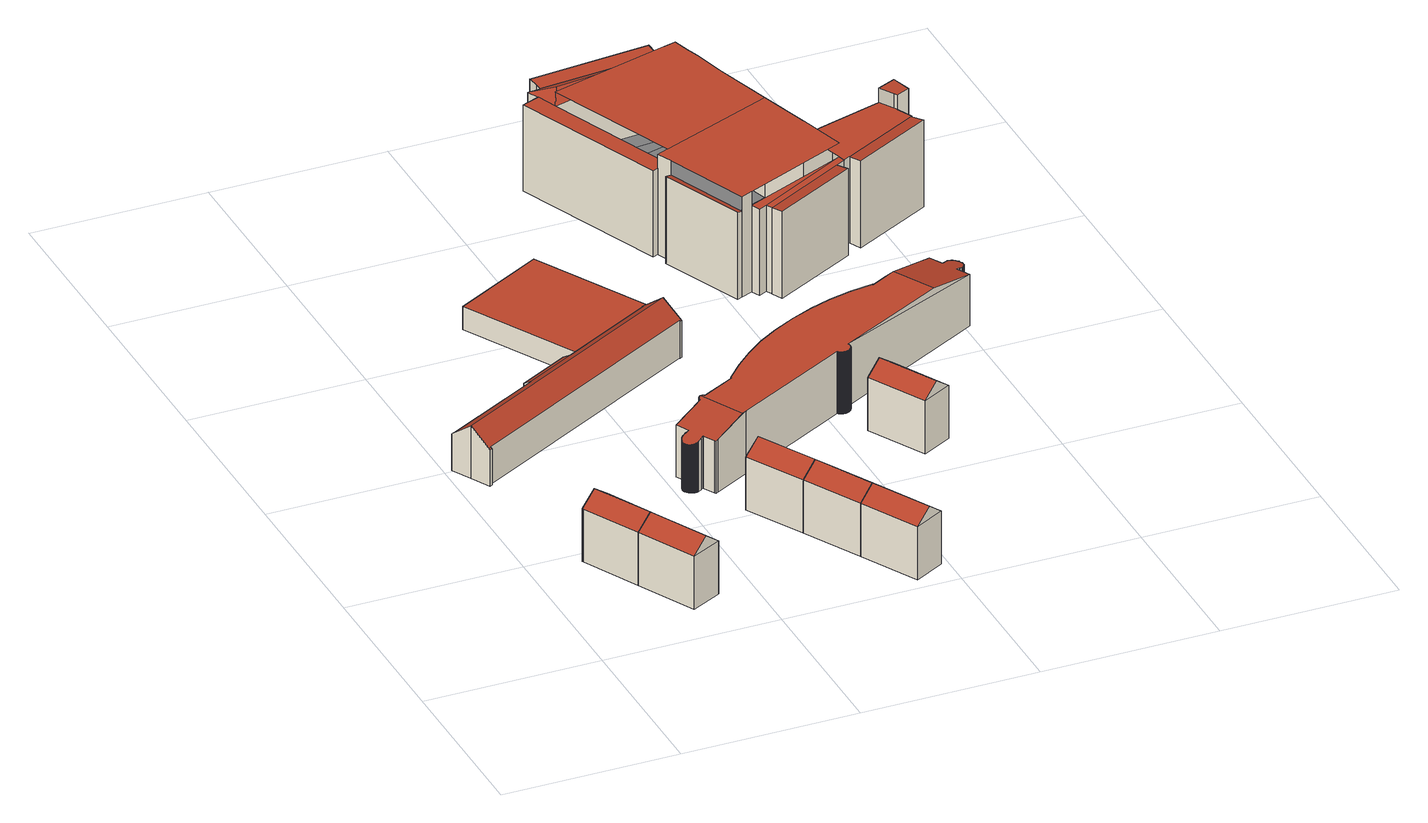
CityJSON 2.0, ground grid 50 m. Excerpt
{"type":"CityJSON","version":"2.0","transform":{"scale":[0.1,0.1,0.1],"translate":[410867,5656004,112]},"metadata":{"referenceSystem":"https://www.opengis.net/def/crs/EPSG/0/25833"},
"CityObjects":{
"building1":{"type":"Building","attributes":{"Dachtyp_tdc":"tdcGableRoof","Gemeindeschluessel":14612000,"Dachneigung":37.23,"QualitaetDacherkennung":84,"Geometrietyp2DReferenz":"3000","measuredHeight":19.58,"function":"31001_9998","roofType":"3100"},"geometry":[{"type":"Solid","lod":"2","boundaries":[[[[0,1,2,3]],[[1,4,5,2]],[[4,6,7,5]],[[6,8,9,7]],[[8,10,11,9]],[[10,12,13,11]],[[12,0,3,13]],[[8,6,4,1]],[[1,0,12,10,8]],[[3,2,5,7,9,11,13]]]],"semantics":{"surfaces":[{"type":"WallSurface"},{"type":"RoofSurface"},{"type":"GroundSurface"}],"values":[[0,0,0,0,0,0,0,1,1,2]]}}]},
"building2":{"type":"Building","attributes":{"Dachtyp_tdc":"tdcGableRoof","Gemeindeschluessel":14612000,"Dachneigung":37.39,"QualitaetDacherkennung":88,"Geometrietyp2DReferenz":"3000","measuredHeight":19.59,"function":"31001_9998","roofType":"3100"},"geometry":[{"type":"Solid","lod":"2","boundaries":[[[[6,14,15,7]],[[14,16,17,15]],[[16,10,11,17]],[[10,6,7,11]],[[16,14,18]],[[6,10,8]],[[14,6,8,18]],[[10,16,18,8]],[[7,15,17,11]]]],"semantics":{"surfaces":[{"type":"WallSurface"},{"type":"RoofSurface"},{"type":"GroundSurface"}],"values":[[0,0,0,0,0,0,1,1,2]]}}]},
"building3":{"type":"Building","attributes":{"name":"Dresden International School","Gemeindeschluessel":14612000,"Geometrietyp2DReferenz":"3000","function":"31001_3021","roofType":"9999"},"children":["building3-1","building3-2"]},
"building3-1":{"type":"BuildingPart","attributes":{"Dachtyp_tdc":"tdcPolyFlatRoof","Dachneigung":31.01,"QualitaetDacherkennung":70,"Geometrietyp2DReferenz":"3000","measuredHeight":11.29,"roofType":"2100"},"parents":["building3"],"geometry":[{"type":"MultiSurface","lod":"2","boundaries":[[[19,20,21,22]],[[23,24,25,26]],[[23,19,22,24]],[[23,26,20,19]],[[22,21,25,24]]],"semantics":{"surfaces":[{"type":"WallSurface"},{"type":"RoofSurface"},{"type":"GroundSurface"}],"values":[0,0,0,1,2]}}]},
"building3-2":{"type":"BuildingPart","attributes":{"Dachtyp_tdc":"tdcGableRoof","Dachneigung":36.95,"QualitaetDacherkennung":91,"Geometrietyp2DReferenz":"3000","measuredHeight":15.61,"roofType":"3100"},"parents":["building3"],"geometry":[{"type":"MultiSurface","lod":"2","boundaries":[[[27,28,29,30]],[[28,31,32,29]],[[31,33,34,32]],[[33,35,36,34]],[[35,37,38,36]],[[37,39,40,38]],[[39,41,42,40]],[[41,43,44,42]],[[43,26,25,44]],[[20,45,46,21]],[[45,47,48,46]],[[47,49,50,48]],[[49,51,52,50]],[[51,53,54,52]],[[53,55,56,54]],[[55,27,30,56]],[[51,49,47,45,20,26,43,41,39,37,35]],[[35,33,31,28,27,55,53,51]],[[30,29,32,34,36,38,40,42,44,25,21,46,48,50,52,54,56]]],"semantics":{"surfaces":[{"type":"WallSurface"},{"type":"RoofSurface"},{"type":"GroundSurface"}],"values":[0,0,0,0,0,0,0,0,0,0,0,0,0,0,0,0,1,1,2]}}]},
"building4":{"type":"Building","attributes":{"Dachtyp_tdc":"tdcFreeFormRoof","Gemeindeschluessel":14612000,"Dachneigung":37.26,"QualitaetDacherkennung":81,"Geometrietyp2DReferenz":"3000","measuredHeight":19.55,"function":"31001_9998","roofType":"5000"},"geometry":[{"type":"Solid","lod":"2","boundaries":[[[[57,58,59,60]],[[58,61,62,59]],[[61,63,64,62]],[[63,65,66,64]],[[65,57,60,66]],[[65,67,68,58,57]],[[67,63,61,68]],[[65,63,67]],[[61,58,68]],[[60,59,62,64,66]]]],"semantics":{"surfaces":[{"type":"WallSurface"},{"type":"RoofSurface"},{"type":"GroundSurface"}],"values":[[0,0,0,0,0,1,1,0,0,2]]}}]},
"building5":{"type":"Building","attributes":{"Dachtyp_tdc":"tdcFreeFormRoof","Gemeindeschluessel":14612000,"Dachneigung":37.19,"QualitaetDacherkennung":88,"Geometrietyp2DReferenz":"3000","measuredHeight":19.59,"function":"31001_9998","roofType":"5000"},"geometry":[{"type":"Solid","lod":"2","boundaries":[[[[57,65,66,60]],[[65,69,64,66]],[[69,70,71,64]],[[70,72,73,71]],[[72,57,60,73]],[[72,74,75,65,57]],[[74,70,69,75]],[[72,70,74]],[[69,65,75]],[[60,66,64,71,73]]]],"semantics":{"surfaces":[{"type":"WallSurface"},{"type":"RoofSurface"},{"type":"GroundSurface"}],"values":[[0,0,0,0,0,1,1,0,0,2]]}}]},
"building6":{"type":"Building","attributes":{"Dachtyp_tdc":"tdcGableRoof","Gemeindeschluessel":14612000,"Dachneigung":37.07,"QualitaetDacherkennung":88,"Geometrietyp2DReferenz":"3000","measuredHeight":19.57,"function":"31001_9998","roofType":"3100"},"geometry":[{"type":"Solid","lod":"2","boundaries":[[[[76,72,73,77]],[[72,70,71,73]],[[70,78,79,71]],[[78,76,77,79]],[[70,72,80]],[[76,78,81]],[[72,76,81,80]],[[78,70,80,81]],[[77,73,71,79]]]],"semantics":{"surfaces":[{"type":"WallSurface"},{"type":"RoofSurface"},{"type":"GroundSurface"}],"values":[[0,0,0,0,0,0,1,1,2]]}}]},
"building7":{"type":"Building","attributes":{"Dachtyp_tdc":"tdcPolyFlatRoof","Gemeindeschluessel":14612000,"Dachneigung":0,"QualitaetDacherkennung":80,"Geometrietyp2DReferenz":"3000","measuredHeight":6.8,"function":"31001_3211","roofType":"1000"},"geometry":[{"type":"Solid","lod":"2","boundaries":[[[[82,83,84,85]],[[86,87,83,82]],[[87,88,84,83]],[[88,89,85,84]],[[89,86,82,85]],[[89,88,87,86]]]],"semantics":{"surfaces":[{"type":"GroundSurface"},{"type":"WallSurface"},{"type":"RoofSurface"}],"values":[[0,1,1,1,1,2]]}}]},
"building8":{"type":"Building","attributes":{"name":"Volkshochschule","Dachtyp_tdc":"tdcFreeFormRoof","Gemeindeschluessel":14612000,"Dachneigung":0.103,"QualitaetDacherkennung":52,"Geometrietyp2DReferenz":"3000","measuredHeight":18.62,"function":"31001_3021","roofType":"5000"},"geometry":[{"type":"Solid","lod":"2","boundaries":[[[[90,91,92,93]],[[91,94,95,92]],[[94,96,97,95]],[[96,98,99,97]],[[98,100,101,99]],[[100,102,103,101]],[[102,104,105,103]],[[104,106,107,105]],[[106,108,109,107]],[[108,110,111,109]],[[110,112,113,111]],[[112,114,115,113]],[[114,116,117,115]],[[116,118,119,117]],[[118,120,121,119]],[[120,122,123,121]],[[122,124,125,123]],[[124,126,127,125]],[[126,128,129,127]],[[128,130,131,129]],[[130,132,133,131]],[[132,134,135,133]],[[134,136,137,135]],[[136,138,139,137]],[[138,140,141,139]],[[140,142,143,141]],[[142,144,145,143]],[[144,146,147,145]],[[146,148,149,147]],[[148,150,151,149]],[[150,152,153,151]],[[152,154,155,153]],[[154,156,157,155]],[[156,158,159,157]],[[158,160,161,159]],[[160,162,163,161]],[[162,164,165,163]],[[164,166,167,165]],[[166,168,169,167]],[[168,170,171,169]],[[170,172,173,171]],[[172,174,175,173]],[[174,176,177,175]],[[176,178,179,177]],[[178,180,181,179]],[[180,182,183,181]],[[182,184,185,183]],[[184,186,187,185]],[[186,188,189,187]],[[188,190,191,189]],[[190,192,193,191]],[[192,194,195,193]],[[194,196,197,195]],[[196,198,199,197]],[[198,200,201,199]],[[200,202,203,201]],[[202,204,205,203]],[[204,206,207,205]],[[206,208,209,207]],[[208,210,211,209]],[[210,212,213,211]],[[212,214,215,213]],[[214,216,217,215]],[[216,218,219,217]],[[218,220,221,219]],[[220,222,223,221]],[[222,224,225,223]],[[224,226,227,225]],[[226,228,229,227]],[[228,230,231,229]],[[230,232,233,231]],[[232,234,235,233]],[[234,236,237,235]],[[236,238,239,237]],[[238,240,241,239]],[[240,242,243,241]],[[242,244,245,243]],[[244,246,247,245]],[[246,248,249,247]],[[248,250,251,249]],[[250,252,253,251]],[[252,254,255,253]],[[254,256,257,255]],[[256,258,259,257]],[[258,260,261,259]],[[260,262,263,261]],[[262,264,265,263]],[[264,266,267,265]],[[266,268,269,267]],[[268,270,271,269]],[[270,272,273,271]],[[272,274,275,273]],[[274,276,277,275]],[[276,278,279,277]],[[278,280,281,279]],[[280,282,283,281]],[[282,284,285,283]],[[284,286,287,285]],[[286,288,289,287]],[[288,290,291,289]],[[290,292,293,291]],[[292,294,295,293]],[[294,296,297,295]],[[296,298,299,297]],[[298,300,301,299]],[[300,302,303,301]],[[302,304,305,303]],[[304,306,307,305]],[[306,308,309,307]],[[308,310,311,309]],[[310,312,313,311]],[[312,314,315,313]],[[314,316,317,315]],[[316,318,319,317]],[[318,320,321,319]],[[320,322,323,321]],[[322,324,325,323]],[[324,326,327,325]],[[326,328,329,327]],[[328,330,331,329]],[[330,332,333,331]],[[332,334,335,333]],[[334,336,337,335]],[[336,338,339,337]],[[338,340,341,339]],[[340,342,343,341]],[[342,344,345,343]],[[344,346,347,345]],[[346,348,349,347]],[[348,350,351,349]],[[350,352,353,351]],[[352,354,355,353]],[[354,356,357,355]],[[356,358,359,357]],[[358,360,361,359]],[[360,362,363,361]],[[362,364,365,363]],[[364,366,367,365]],[[366,368,369,367]],[[368,370,371,369]],[[370,372,373,371]],[[372,374,375,373]],[[374,376,377,375]],[[376,378,379,377]],[[378,380,381,379]],[[380,382,383,381]],[[382,384,385,383]],[[384,386,387,385]],[[386,388,389,387]],[[388,390,391,389]],[[390,392,393,391]],[[392,394,395,393]],[[394,396,397,395]],[[396,398,399,397]],[[398,400,401,399]],[[400,402,403,401]],[[402,404,405,403]],[[404,406,407,405]],[[406,408,409,407]],[[408,410,411,409]],[[410,412,413,411]],[[412,414,415,413]],[[414,416,417,415]],[[416,418,419,417]],[[418,420,421,419]],[[420,422,423,421]],[[422,424,425,423]],[[424,426,427,425]],[[426,428,429,427]],[[428,430,431,429]],[[430,432,433,431]],[[432,434,435,433]],[[434,436,437,435]],[[436,438,439,437]],[[438,440,441,439]],[[440,442,443,441]],[[442,444,445,443]],[[444,446,447,445]],[[446,448,449,447]],[[448,450,451,449]],[[450,452,453,451]],[[452,454,455,453]],[[454,456,457,455]],[[456,458,459,457]],[[458,460,461,459]],[[460,462,463,461]],[[462,464,465,463]],[[464,466,467,465]],[[466,90,93,467]],[[102,100,98,96,94,91,90,468,469,192,190,188,186,184,182,180,178,176,174,172,170,168,166,164,162,160,158,156,154,152,150,148,146,144,142,140,138,136,134,132,130,128,126,124,122,120,118,116,114,112,110,108,106,104]],[[470,471,414,412,410,408,406,404,402,400,398,396,394,392,390,388,386,384,382,380,378,376,374,372,370,368,366,364,362,360,358,356,354,352,350,348,346,344,342,340,338,336,334,332,330,328,326,324,322,320,318,316,314,312,310,308,306,304,302,300,298,296,294,292,290,288,286,284,282,280,278,276]],[[469,468,466,464,462,460,458,456,454,452,450,448,446,444,442,440,438,436,434,432,430,428,426,424,422,420,418,416,471,470,274,272,270,268,266,264,262,260,258,256,254,252,250,248,246,244,242,240,238,236,234,232,230,228,226,224,222,220,218,216,214,212,210,208,206,204,202,200,198,196,194]],[[194,192,469]],[[276,274,470]],[[416,414,471]],[[90,466,468]],[[93,92,95,97,99,101,103,105,107,109,111,113,115,117,119,121,123,125,127,129,131,133,135,137,139,141,143,145,147,149,151,153,155,157,159,161,163,165,167,169,171,173,175,177,179,181,183,185,187,189,191,193,195,197,199,201,203,205,207,209,211,213,215,217,219,221,223,225,227,229,231,233,235,237,239,241,243,245,247,249,251,253,255,257,259,261,263,265,267,269,271,273,275,277,279,281,283,285,287,289,291,293,295,297,299,301,303,305,307,309,311,313,315,317,319,321,323,325,327,329,331,333,335,337,339,341,343,345,347,349,351,353,355,357,359,361,363,365,367,369,371,373,375,377,379,381,383,385,387,389,391,393,395,397,399,401,403,405,407,409,411,413,415,417,419,421,423,425,427,429,431,433,435,437,439,441,443,445,447,449,451,453,455,457,459,461,463,465,467]]]],"semantics":{"surfaces":[{"type":"WallSurface"},{"type":"RoofSurface"},{"type":"GroundSurface"}],"values":[[0,0,0,0,0,0,0,0,0,0,0,0,0,0,0,0,0,0,0,0,0,0,0,0,0,0,0,0,0,0,0,0,0,0,0,0,0,0,0,0,0,0,0,0,0,0,0,0,0,0,0,0,0,0,0,0,0,0,0,0,0,0,0,0,0,0,0,0,0,0,0,0,0,0,0,0,0,0,0,0,0,0,0,0,0,0,0,0,0,0,0,0,0,0,0,0,0,0,0,0,0,0,0,0,0,0,0,0,0,0,0,0,0,0,0,0,0,0,0,0,0,0,0,0,0,0,0,0,0,0,0,0,0,0,0,0,0,0,0,0,0,0,0,0,0,0,0,0,0,0,0,0,0,0,0,0,0,0,0,0,0,0,0,0,0,0,0,0,0,0,0,0,0,0,0,0,0,0,0,0,0,0,0,0,0,0,0,0,0,1,1,1,0,0,0,0,2]]}}]},
"building9":{"type":"Building","attributes":{"Dachtyp_tdc":"tdcGableRoof","Gemeindeschluessel":14612000,"Dachneigung":37.33,"QualitaetDacherkennung":87,"Geometrietyp2DReferenz":"3000","measuredHeight":19.52,"function":"31001_9998","roofType":"3100"},"geometry":[{"type":"Solid","lod":"2","boundaries":[[[[472,473,474,475]],[[473,476,477,474]],[[476,478,479,477]],[[478,472,475,479]],[[476,473,480]],[[472,478,481]],[[473,472,481,480]],[[478,476,480,481]],[[475,474,477,479]]]],"semantics":{"surfaces":[{"type":"WallSurface"},{"type":"RoofSurface"},{"type":"GroundSurface"}],"values":[[0,0,0,0,0,0,1,1,2]]}}]},
"building10":{"type":"Building","attributes":{"Gemeindeschluessel":14612000,"Geometrietyp2DReferenz":"3000","function":"31001_9998","roofType":"9999"},"children":["building10-1","building10-2","building10-3","building10-4","building10-5","building10-6","building10-7","building10-8","building10-9","building10-10","building10-11","building10-12"]},
"building10-1":{"type":"BuildingPart","attributes":{"Dachtyp_tdc":"tdcPolyFlatRoof","Dachneigung":0,"QualitaetDacherkennung":65,"Geometrietyp2DReferenz":"3000","measuredHeight":25.68,"roofType":"1000"},"parents":["building10"],"geometry":[{"type":"MultiSurface","lod":"2","boundaries":[[[482,483,484,485]],[[483,486,487,484]],[[486,488,489,487]],[[488,490,491,492,489]],[[493,494,490,488,486,483,482]],[[485,484,487,489,492,495,496]]],"semantics":{"surfaces":[{"type":"WallSurface"},{"type":"RoofSurface"},{"type":"GroundSurface"}],"values":[0,0,0,0,1,2]}}]},
"building10-2":{"type":"BuildingPart","attributes":{"Dachtyp_tdc":"tdcPolyFlatRoof","Dachneigung":4.75,"QualitaetDacherkennung":60,"Geometrietyp2DReferenz":"3000","measuredHeight":25.94,"roofType":"2100"},"parents":["building10"],"geometry":[{"type":"MultiSurface","lod":"2","boundaries":[[[497,498,499,500]],[[498,501,502,499]],[[503,497,500,504]],[[503,501,498,497]],[[500,499,502,504]]],"semantics":{"surfaces":[{"type":"WallSurface"},{"type":"RoofSurface"},{"type":"GroundSurface"}],"values":[0,0,0,1,2]}}]},
"building10-3":{"type":"BuildingPart","attributes":{"Dachtyp_tdc":"tdcPolyFlatRoof","Dachneigung":0,"QualitaetDacherkennung":50,"Geometrietyp2DReferenz":"3000","measuredHeight":29.84,"roofType":"1000"},"parents":["building10"],"geometry":[{"type":"MultiSurface","lod":"2","boundaries":[[[505,506,507,508,509]],[[506,510,511,507]],[[510,512,513,511]],[[512,514,515,513]],[[514,516,517,515]],[[516,518,519,517]],[[518,516,514,512,510,506,505,520,521]],[[496,495,508,507,511,513,515,517,519]]],"semantics":{"surfaces":[{"type":"WallSurface"},{"type":"RoofSurface"},{"type":"GroundSurface"}],"values":[0,0,0,0,0,0,1,2]}}]},
"building10-4":{"type":"BuildingPart","attributes":{"Dachtyp_tdc":"tdcPolyFlatRoof","Dachneigung":0,"QualitaetDacherkennung":28,"Geometrietyp2DReferenz":"3000","measuredHeight":25.71,"roofType":"1000"},"parents":["building10"],"geometry":[{"type":"MultiSurface","lod":"2","boundaries":[[[522,523,524,525,526]],[[527,528,529,530,531,532]],[[533,534,535,536]],[[534,537,538,535]],[[537,534,533,539,528,527,523,522]],[[526,525,531,530,540,536,535,538]]],"semantics":{"surfaces":[{"type":"WallSurface"},{"type":"RoofSurface"},{"type":"GroundSurface"}],"values":[0,0,0,0,1,2]}}]},
"building10-5":{"type":"BuildingPart","attributes":{"Dachtyp_tdc":"tdcPolyFlatRoof","Dachneigung":0,"QualitaetDacherkennung":62,"Geometrietyp2DReferenz":"3000","measuredHeight":25.68,"roofType":"1000"},"parents":["building10"],"geometry":[{"type":"MultiSurface","lod":"2","boundaries":[[[530,504,502,541,542,540]],[[529,503,504,530]],[[543,541,502,501]],[[543,544,542,541]],[[545,544,543,501,503,529]]],"semantics":{"surfaces":[{"type":"GroundSurface"},{"type":"WallSurface"},{"type":"RoofSurface"}],"values":[0,1,1,1,2]}}]},
"building10-6":{"type":"BuildingPart","attributes":{"Dachtyp_tdc":"tdcPolyFlatRoof","Dachneigung":4.74,"QualitaetDacherkennung":61,"Geometrietyp2DReferenz":"3000","measuredHeight":25.91,"roofType":"2100"},"parents":["building10"],"geometry":[{"type":"MultiSurface","lod":"2","boundaries":[[[524,546,547,525]],[[546,548,549,547]],[[548,550,551,549]],[[548,546,524,532,550]],[[551,531,525,547,549]],[[550,532,531,551]]],"semantics":{"surfaces":[{"type":"WallSurface"},{"type":"RoofSurface"},{"type":"GroundSurface"}],"values":[0,0,0,1,2,0]}}]},
"building10-7":{"type":"BuildingPart","attributes":{"Dachtyp_tdc":"tdcPolyFlatRoof","Dachneigung":0,"QualitaetDacherkennung":49,"Geometrietyp2DReferenz":"3000","measuredHeight":29.82,"roofType":"1000"},"parents":["building10"],"geometry":[{"type":"MultiSurface","lod":"2","boundaries":[[[552,553,554,555,556]],[[553,557,554]],[[558,559,482,485,560,561]],[[518,562,533,536,519]],[[562,518,521,559,558,553,552,563]],[[540,555,554,560,485,496,519,536]]],"semantics":{"surfaces":[{"type":"WallSurface"},{"type":"RoofSurface"},{"type":"GroundSurface"}],"values":[0,0,0,0,1,2]}}]},
"building10-8":{"type":"BuildingPart","attributes":{"Dachtyp_tdc":"tdcFreeFormRoof","Dachneigung":25.89,"QualitaetDacherkennung":12,"Geometrietyp2DReferenz":"3000","measuredHeight":27.71,"roofType":"5000"},"parents":["building10"],"geometry":[{"type":"MultiSurface","lod":"2","boundaries":[[[564,565,491,566]],[[567,564,566,509]],[[509,568,567]],[[569,568,509]],[[495,492,570,571,572,508]],[[491,565,570,492]],[[565,573,571,570]],[[569,509,508,572]],[[568,569,573,565,564,567]]],"semantics":{"surfaces":[{"type":"RoofSurface"},{"type":"WallSurface"},{"type":"GroundSurface"}],"values":[0,0,0,1,2,1,1,1,0]}}]},
"building10-9":{"type":"BuildingPart","attributes":{"Dachtyp_tdc":"tdcPolyFlatRoof","Dachneigung":0,"QualitaetDacherkennung":53,"Geometrietyp2DReferenz":"3000","measuredHeight":25.7,"roofType":"1000"},"parents":["building10"],"geometry":[{"type":"MultiSurface","lod":"2","boundaries":[[[544,574,575,542]],[[574,556,555,575]],[[556,574,544,545]],[[540,542,575,555]]],"semantics":{"surfaces":[{"type":"WallSurface"},{"type":"RoofSurface"},{"type":"GroundSurface"}],"values":[0,0,1,2]}}]},
"building10-10":{"type":"BuildingPart","attributes":{"Dachtyp_tdc":"tdcPolyFlatRoof","Dachneigung":0,"QualitaetDacherkennung":49,"Geometrietyp2DReferenz":"3000","measuredHeight":25.66,"roofType":"1000"},"parents":["building10"],"geometry":[{"type":"MultiSurface","lod":"2","boundaries":[[[576,577,578,579]],[[577,580,569,572,578]],[[581,582,583,571,573]],[[582,584,585,583]],[[584,576,579,585]],[[584,582,581,580,577,576]],[[579,578,572,571,583,585]]],"semantics":{"surfaces":[{"type":"WallSurface"},{"type":"RoofSurface"},{"type":"GroundSurface"}],"values":[0,0,0,0,0,1,2]}}]},
"building10-11":{"type":"BuildingPart","attributes":{"Dachtyp_tdc":"tdcPolyFlatRoof","Dachneigung":6.83,"QualitaetDacherkennung":48,"Geometrietyp2DReferenz":"3000","measuredHeight":30.62,"roofType":"2100"},"parents":["building10"],"geometry":[{"type":"MultiSurface","lod":"2","boundaries":[[[586,587,588,538,537]],[[587,589,590,588]],[[589,591,522,526,590]],[[589,587,586,591]],[[526,538,588,590]]],"semantics":{"surfaces":[{"type":"WallSurface"},{"type":"RoofSurface"},{"type":"GroundSurface"}],"values":[0,0,0,1,2]}}]},
"building10-12":{"type":"BuildingPart","attributes":{"Dachtyp_tdc":"tdcPolyFlatRoof","Dachneigung":11.48,"QualitaetDacherkennung":41,"Geometrietyp2DReferenz":"3000","measuredHeight":25.92,"roofType":"2100"},"parents":["building10"],"geometry":[{"type":"MultiSurface","lod":"2","boundaries":[[[592,561,560,593]],[[557,594,595,554]],[[594,592,593,595]],[[594,557,561,592]],[[593,560,554,595]]],"semantics":{"surfaces":[{"type":"WallSurface"},{"type":"RoofSurface"},{"type":"GroundSurface"}],"values":[0,0,0,1,2]}}]}
},
"vertices":[
[130,421,190],[173,443,228],[173,443,32],[130,421,32],[217,465,191],[217,465,32],[300,301,191],[300,301,32],[257,279,228],[257,279,32],[213,257,190],[213,257,32],[132,417,190],[132,417,32],
[384,136,191],[384,136,32],[297,92,190],[297,92,32],[340,114,228],
[427,1221,123],[438,1201,137],[438,1201,25],[427,1221,25],[283,1143,123],[283,1143,25],[294,1123,25],[294,1123,137],
[761,1244,137],[72,870,137],[72,870,25],[761,1244,25],[74,866,133],[74,866,25],[68,863,133],[68,863,25],[39,918,181],[39,918,25],[9,974,134],[9,974,25],[14,977,134],[14,977,25],[16,973,137],[16,973,25],[294,1122,137],[294,1122,25],[705,1345,138],[705,1345,25],[703,1349,134],[703,1349,25],[710,1353,134],[710,1353,25],[739,1298,181],[739,1298,25],[768,1245,135],[768,1245,25],[762,1242,135],[762,1242,25],
[706,333,183],[618,496,183],[618,496,25],[706,333,25],[705,542,183],[705,542,25],[792,380,183],[792,380,25],[748,356,220],[748,356,25],[749,356,221],[662,519,221],
[792,380,184],[880,217,184],[880,217,25],[794,170,183],[794,170,25],[837,194,221],[750,357,221],
[882,7,183],[882,7,25],[968,53,184],[968,53,25],[837,194,220],[925,30,220],
[752,1419,19],[493,1278,19],[316,1604,19],[575,1745,19],[752,1419,87],[493,1278,87],[316,1604,87],[575,1745,87],
[1447,1223,168],[1467,1186,168],[1467,1186,14],[1447,1223,14],[1477,1191,166],[1477,1191,14],[1476,1193,166],[1476,1193,14],[1484,1197,164],[1484,1197,14],[1486,1198,164],[1486,1198,14],[1488,1199,164],[1488,1199,14],[1489,1199,163],[1489,1199,14],[1491,1199,163],[1491,1199,14],[1493,1199,163],[1493,1199,14],[1495,1200,162],[1495,1200,14],[1496,1199,162],[1496,1199,14],[1498,1199,162],[1498,1199,14],[1500,1199,161],[1500,1199,14],[1502,1199,161],[1502,1199,14],[1503,1198,161],[1503,1198,14],[1505,1197,161],[1505,1197,14],[1506,1197,160],[1506,1197,14],[1508,1196,160],[1508,1196,14],[1509,1195,160],[1509,1195,14],[1511,1194,160],[1511,1194,14],[1512,1192,160],[1512,1192,14],[1513,1191,160],[1513,1191,14],[1515,1190,160],[1515,1190,14],[1516,1188,159],[1516,1188,14],[1517,1187,159],[1517,1187,14],[1517,1185,159],[1517,1185,14],[1518,1183,160],[1518,1183,14],[1519,1182,160],[1519,1182,14],[1519,1180,160],[1519,1180,14],[1520,1178,160],[1520,1178,14],[1520,1177,160],[1520,1177,14],[1520,1175,160],[1520,1175,14],[1520,1173,160],[1520,1173,14],[1520,1171,160],[1520,1171,14],[1520,1169,161],[1520,1169,14],[1519,1168,161],[1519,1168,14],[1519,1166,161],[1519,1166,14],[1518,1164,161],[1518,1164,14],[1517,1163,162],[1517,1163,14],[1516,1161,162],[1516,1161,14],[1515,1160,162],[1515,1160,14],[1514,1158,163],[1514,1158,14],[1513,1157,163],[1513,1157,14],[1512,1156,163],[1512,1156,14],[1511,1155,164],[1511,1155,14],[1509,1153,164],[1509,1153,14],[1508,1152,164],[1508,1152,14],[1500,1148,166],[1500,1148,14],[1499,1150,166],[1499,1150,14],[1489,1145,168],[1489,1145,14],[1509,1107,168],[1509,1107,14],[1069,874,199],[1069,874,14],[1069,873,199],[1069,873,14],[1070,871,199],[1070,871,14],[1070,870,199],[1070,870,14],[1070,868,199],[1070,868,14],[1070,866,199],[1070,866,14],[1070,865,199],[1070,865,14],[1070,863,199],[1070,863,14],[1070,861,199],[1070,861,14],[1069,860,199],[1069,860,14],[1069,858,199],[1069,858,14],[1068,857,199],[1068,857,14],[1067,855,199],[1067,855,14],[1066,854,199],[1066,854,14],[1065,852,199],[1065,852,14],[1064,851,199],[1064,851,14],[1063,850,199],[1063,850,14],[1062,849,199],[1062,849,14],[1061,847,199],[1061,847,14],[1059,846,199],[1059,846,14],[1057,845,199],[1057,845,14],[1055,844,199],[1055,844,14],[1054,844,199],[1054,844,14],[1052,843,199],[1052,843,14],[1051,843,199],[1051,843,14],[1049,843,199],[1049,843,14],[1047,843,199],[1047,843,14],[1046,843,199],[1046,843,14],[1044,843,199],[1044,843,14],[1042,843,199],[1042,843,14],[1041,843,199],[1041,843,14],[1039,844,199],[1039,844,14],[1037,844,199],[1037,844,14],[1036,845,199],[1036,845,14],[1034,846,199],[1034,846,14],[1033,846,199],[1033,846,14],[1031,847,199],[1031,847,14],[1030,848,199],[1030,848,14],[1029,850,199],[1029,850,14],[1027,851,199],[1027,851,14],[698,676,200],[698,676,14],[595,620,171],[595,620,14],[588,617,169],[588,617,14],[586,621,169],[586,621,14],[569,652,169],[569,652,14],[568,654,169],[568,654,14],[559,648,166],[559,648,14],[560,647,166],[560,647,14],[551,643,163],[551,643,14],[549,642,163],[549,642,14],[548,642,162],[548,642,14],[546,641,162],[546,641,14],[544,641,161],[544,641,14],[542,641,161],[542,641,14],[540,641,160],[540,641,14],[538,641,160],[538,641,14],[536,641,159],[536,641,14],[534,642,159],[534,642,14],[532,643,159],[532,643,14],[531,643,158],[531,643,14],[529,644,158],[529,644,14],[527,645,158],[527,645,14],[526,646,158],[526,646,14],[525,647,157],[525,647,14],[523,649,157],[523,649,14],[522,650,157],[522,650,14],[521,651,157],[521,651,14],[520,653,157],[520,653,14],[519,654,157],[519,654,14],[518,656,157],[518,656,14],[518,658,157],[518,658,14],[517,659,157],[517,659,14],[517,662,157],[517,662,14],[516,664,157],[516,664,14],[516,666,158],[516,666,14],[516,667,158],[516,667,14],[516,669,158],[516,669,14],[517,671,158],[517,671,14],[517,673,159],[517,673,14],[518,674,159],[518,674,14],[518,676,160],[518,676,14],[519,678,160],[519,678,14],[520,679,160],[520,679,14],[521,681,161],[521,681,14],[522,682,161],[522,682,14],[523,684,162],[523,684,14],[524,685,162],[524,685,14],[526,686,163],[526,686,14],[527,687,163],[527,687,14],[536,692,166],[536,692,14],[536,690,166],[536,690,14],[546,695,169],[546,695,14],[527,732,169],[527,732,14],[614,778,197],[614,778,14],[614,779,197],[614,779,14],[613,780,197],[613,780,14],[613,781,197],[613,781,14],[613,782,197],[613,782,14],[613,783,197],[613,783,14],[614,784,197],[614,784,14],[614,785,198],[614,785,14],[614,786,198],[614,786,14],[615,786,198],[615,786,14],[615,787,198],[615,787,14],[615,788,198],[615,788,14],[616,788,198],[616,788,14],[616,789,199],[616,789,14],[617,790,199],[617,790,14],[618,790,199],[618,790,14],[619,791,200],[619,791,14],[620,791,200],[620,791,14],[621,792,200],[621,792,14],[622,792,200],[622,792,14],[623,792,200],[623,792,14],[624,792,200],[624,792,14],[625,792,200],[625,792,14],[626,792,200],[626,792,14],[627,792,200],[627,792,14],[628,792,200],[628,792,14],[629,791,200],[629,791,14],[630,791,200],[630,791,14],[631,790,200],[631,790,14],[632,789,200],[632,789,14],[633,789,200],[633,789,14],[729,840,200],[729,840,14],[728,843,200],[728,843,14],[772,891,200],[772,891,14],[820,936,199],[820,936,14],[872,977,199],[872,977,14],[927,1012,199],[927,1012,14],[992,1047,199],[992,1047,14],[1052,1072,199],[1052,1072,14],[1114,1093,199],[1114,1093,14],[1178,1108,199],[1178,1108,14],[1243,1117,199],[1243,1117,14],[1244,1115,199],[1244,1115,14],[1281,1135,199],[1281,1135,14],[1317,1154,198],[1379,1038,198],[685,669,200],[620,792,200],
[1148,781,177],[1235,617,177],[1235,617,20],[1148,781,20],[1150,571,178],[1150,571,20],[1062,735,178],[1062,735,20],[1192,594,215],[1104,758,215],
[928,1762,261],[912,1755,261],[912,1755,4],[928,1762,4],[738,2185,261],[738,2185,4],[754,2191,261],[754,2191,4],[788,2204,261],[788,2204,260],[788,2204,4],[961,1775,261],[811,2147,261],[811,2147,4],[961,1775,4],
[1370,1562,264],[1132,1438,264],[1132,1438,4],[1370,1562,4],[1117,1469,261],[1117,1469,4],[1353,1594,261],[1353,1594,4],
[1155,2240,303],[1189,2249,303],[1189,2249,4],[1155,2240,4],[1155,2240,260],[1202,2203,303],[1202,2203,4],[1215,2165,303],[1215,2165,4],[1236,2084,303],[1236,2084,4],[1243,2060,303],[1243,2060,4],[1289,1908,303],[1289,1908,4],[811,2147,303],[961,1775,303],
[1602,1779,262],[1623,1736,262],[1623,1736,260],[1623,1736,4],[1602,1779,4],[1399,1618,262],[1379,1608,262],[1379,1608,261],[1379,1608,4],[1399,1618,4],[1399,1618,260],[1334,1762,262],[1424,1788,262],[1424,1788,4],[1334,1762,4],[1573,1831,262],[1573,1831,4],[1373,1628,262],[1373,1628,4],
[1117,1470,4],[1109,1486,4],[1117,1470,261],[1109,1486,261],[1373,1628,261],
[1624,1735,260],[1624,1735,4],[1642,1704,263],[1642,1704,4],[1414,1585,263],[1414,1585,4],
[1074,1499,303],[1041,1485,303],[1041,1485,4],[1074,1499,4],[1074,1499,261],[1041,1485,260],[945,1721,303],[928,1762,303],[945,1721,4],[945,1721,260],[1334,1762,303],[1373,1628,303],
[837,2199,282],[774,2237,260],[811,2147,260],[1137,2252,268],[1152,2269,261],[1152,2270,260],[774,2237,4],[809,2240,4],[1152,2270,4],[809,2240,260],
[1085,1473,261],[1085,1473,4],
[1148,2324,261],[1150,2287,261],[1150,2287,4],[1148,2324,4],[1152,2270,261],[809,2240,261],[808,2258,261],[808,2258,4],[804,2293,261],[804,2293,4],
[1573,1831,305],[1621,1845,311],[1621,1845,4],[1637,1789,311],[1637,1789,4],[1602,1779,306],
[929,1714,264],[929,1714,4],[1025,1478,264],[1025,1478,4]
]}
